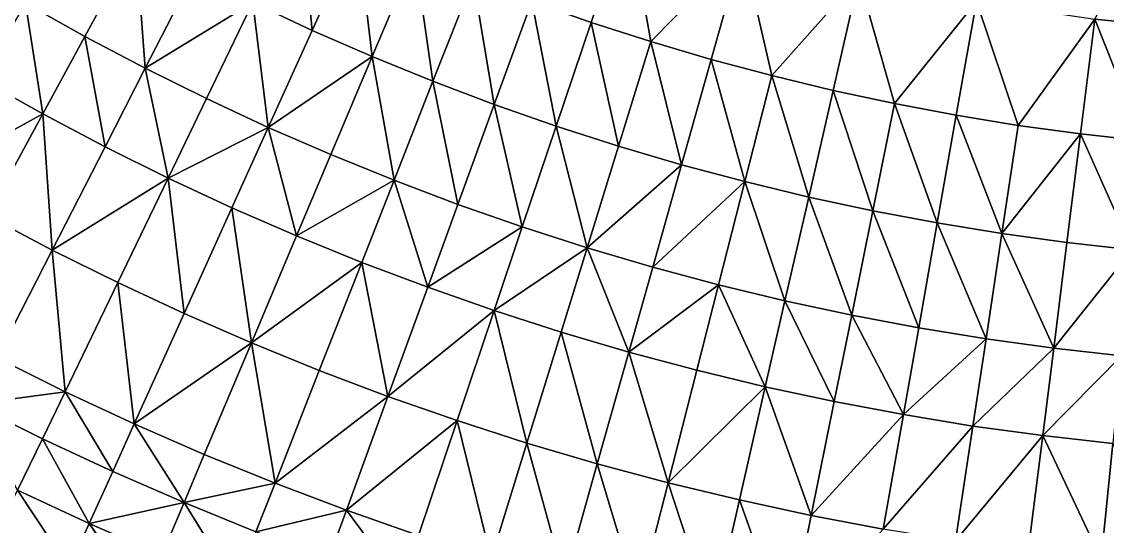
# Model space of a CAD drawing. Header units: millimetres. Extents: x -3750 to 5350, y -3750 to 3750.
# Drawn here: x -1007 to -210, y -2124 to -1753 of the extents above; entities that cross this region are included whole.
import ezdxf

# ---------------------------------------------------------------- set-up
doc = ezdxf.new("R2010")
doc.units = ezdxf.units.MM
doc.header["$MEASUREMENT"] = 0
doc.layers.add('MESH_3D', color=2, linetype='CONTINUOUS')

msp = doc.modelspace()

# ---------------------------------------------------------------- linework, layer by layer
at = {"layer": 'MESH_3D'}
for points in [[(3378.63, -1627.06, 32500), (-2410.45, 2872.67, 32500), (-1955.38, -3199.84, 32500)], [(3378.63, -1627.06, 32500), (-1955.38, -3199.84, 32500), (-1542.33, -3418.15, 32500)], [(3378.63, -1627.06, 32500), (-1542.33, -3418.15, 32500), (-558.91, -3708.12, 32500)], [(3378.63, -1627.06, 32500), (-558.91, -3708.12, 32500), (2550.65, -2748.94, 32500)], [(-131.9, -1760.15, -885.22), (-219.48, -1751.38, -885.22), (-164.29, -1641.8, -939.08)], [(-793.94, -1759.55, -794.3), (-837.56, -1739.21, -794.3), (-802.68, -1666.79, -840.76)], [(-793.94, -1759.55, -794.3), (-802.68, -1666.79, -840.76), (-760.88, -1686.29, -840.76)], [(-562.15, -1673.17, -885.22), (-589.2, -1753.67, -840.76), (-632.74, -1738.43, -840.76)], [(-562.15, -1673.17, -885.22), (-545.3, -1767.81, -840.76), (-589.2, -1753.67, -840.76)], [(-478.06, -1699.11, -885.22), (-545.3, -1767.81, -840.76), (-562.15, -1673.17, -885.22)], [(-749.83, -1778.8, -794.3), (-793.94, -1759.55, -794.3), (-760.88, -1686.29, -840.76)], [(-749.83, -1778.8, -794.3), (-760.88, -1686.29, -840.76), (-718.6, -1704.73, -840.76)], [(-960.61, -1763.97, -744.25), (-1004.29, -1739.47, -744.25), (-923.21, -1695.3, -794.3)], [(-916.33, -1787.37, -744.25), (-960.61, -1763.97, -744.25), (-923.21, -1695.3, -794.3)], [(-916.33, -1787.37, -744.25), (-923.21, -1695.3, -794.3), (-880.66, -1717.79, -794.3)], [(-705.25, -1796.94, -794.3), (-749.83, -1778.8, -794.3), (-718.6, -1704.73, -840.76)], [(-705.25, -1796.94, -794.3), (-718.6, -1704.73, -840.76), (-675.88, -1722.12, -840.76)], [(-478.06, -1699.11, -885.22), (-501.05, -1780.85, -840.76), (-545.3, -1767.81, -840.76)], [(-478.06, -1699.11, -885.22), (-456.5, -1792.79, -840.76), (-501.05, -1780.85, -840.76)], [(-392.77, -1720.83, -885.22), (-456.5, -1792.79, -840.76), (-478.06, -1699.11, -885.22)], [(-1081.13, -1769.19, -698.41), (-1047.34, -1713.9, -744.25), (-1004.29, -1739.47, -744.25)], [(-916.33, -1787.37, -744.25), (-880.66, -1717.79, -794.3), (-837.56, -1739.21, -794.3)], [(-660.23, -1813.96, -794.3), (-705.25, -1796.94, -794.3), (-675.88, -1722.12, -840.76)], [(-660.23, -1813.96, -794.3), (-675.88, -1722.12, -840.76), (-632.74, -1738.43, -840.76)], [(-392.77, -1720.83, -885.22), (-411.66, -1803.62, -840.76), (-456.5, -1792.79, -840.76)], [(-392.77, -1720.83, -885.22), (-366.57, -1813.32, -840.76), (-411.66, -1803.62, -840.76)], [(-306.5, -1738.27, -885.22), (-366.57, -1813.32, -840.76), (-392.77, -1720.83, -885.22)], [(-1036.69, -1795.6, -698.41), (-1081.13, -1769.19, -698.41), (-1004.29, -1739.47, -744.25)], [(-991.6, -1820.88, -698.41), (-1036.69, -1795.6, -698.41), (-1004.29, -1739.47, -744.25)], [(-991.6, -1820.88, -698.41), (-1004.29, -1739.47, -744.25), (-960.61, -1763.97, -744.25)], [(-871.49, -1809.66, -744.25), (-916.33, -1787.37, -744.25), (-837.56, -1739.21, -794.3)], [(-826.1, -1830.82, -744.25), (-871.49, -1809.66, -744.25), (-837.56, -1739.21, -794.3)], [(-826.1, -1830.82, -744.25), (-837.56, -1739.21, -794.3), (-793.94, -1759.55, -794.3)], [(-614.8, -1829.86, -794.3), (-660.23, -1813.96, -794.3), (-632.74, -1738.43, -840.76)], [(-614.8, -1829.86, -794.3), (-632.74, -1738.43, -840.76), (-589.2, -1753.67, -840.76)], [(-306.5, -1738.27, -885.22), (-321.25, -1821.89, -840.76), (-366.57, -1813.32, -840.76)], [(-306.5, -1738.27, -885.22), (-275.73, -1829.34, -840.76), (-321.25, -1821.89, -840.76)], [(-219.48, -1751.38, -885.22), (-275.73, -1829.34, -840.76), (-306.5, -1738.27, -885.22)], [(-219.48, -1751.38, -885.22), (-230.04, -1835.64, -840.76), (-275.73, -1829.34, -840.76)], [(-219.48, -1751.38, -885.22), (-184.2, -1840.81, -840.76), (-230.04, -1835.64, -840.76)], [(-131.9, -1760.15, -885.22), (-184.2, -1840.81, -840.76), (-219.48, -1751.38, -885.22)], [(-826.1, -1830.82, -744.25), (-793.94, -1759.55, -794.3), (-749.83, -1778.8, -794.3)], [(-568.99, -1844.62, -794.3), (-614.8, -1829.86, -794.3), (-589.2, -1753.67, -840.76)], [(-568.99, -1844.62, -794.3), (-589.2, -1753.67, -840.76), (-545.3, -1767.81, -840.76)], [(-945.9, -1845.04, -698.41), (-991.6, -1820.88, -698.41), (-960.61, -1763.97, -744.25)], [(-945.9, -1845.04, -698.41), (-960.61, -1763.97, -744.25), (-916.33, -1787.37, -744.25)], [(-522.82, -1858.23, -794.3), (-568.99, -1844.62, -794.3), (-545.3, -1767.81, -840.76)], [(-522.82, -1858.23, -794.3), (-545.3, -1767.81, -840.76), (-501.05, -1780.85, -840.76)], [(-780.2, -1850.85, -744.25), (-826.1, -1830.82, -744.25), (-749.83, -1778.8, -794.3)], [(-733.81, -1869.73, -744.25), (-780.2, -1850.85, -744.25), (-749.83, -1778.8, -794.3)], [(-733.81, -1869.73, -744.25), (-749.83, -1778.8, -794.3), (-705.25, -1796.94, -794.3)], [(-476.34, -1870.69, -794.3), (-522.82, -1858.23, -794.3), (-501.05, -1780.85, -840.76)], [(-476.34, -1870.69, -794.3), (-501.05, -1780.85, -840.76), (-456.5, -1792.79, -840.76)], [(-899.6, -1868.05, -698.41), (-945.9, -1845.04, -698.41), (-916.33, -1787.37, -744.25)], [(-899.6, -1868.05, -698.41), (-916.33, -1787.37, -744.25), (-871.49, -1809.66, -744.25)], [(-1079.34, -1869.46, -630.5), (-1036.69, -1795.6, -698.41), (-991.6, -1820.88, -698.41)], [(-686.97, -1887.44, -744.25), (-733.81, -1869.73, -744.25), (-705.25, -1796.94, -794.3)], [(-686.97, -1887.44, -744.25), (-705.25, -1796.94, -794.3), (-660.23, -1813.96, -794.3)], [(-429.55, -1881.98, -794.3), (-476.34, -1870.69, -794.3), (-456.5, -1792.79, -840.76)], [(-429.55, -1881.98, -794.3), (-456.5, -1792.79, -840.76), (-411.66, -1803.62, -840.76)], [(-382.5, -1892.1, -794.3), (-429.55, -1881.98, -794.3), (-411.66, -1803.62, -840.76)], [(-382.5, -1892.1, -794.3), (-411.66, -1803.62, -840.76), (-366.57, -1813.32, -840.76)], [(-899.6, -1868.05, -698.41), (-871.49, -1809.66, -744.25), (-826.1, -1830.82, -744.25)], [(-639.7, -1903.98, -744.25), (-686.97, -1887.44, -744.25), (-660.23, -1813.96, -794.3)], [(-639.7, -1903.98, -744.25), (-660.23, -1813.96, -794.3), (-614.8, -1829.86, -794.3)], [(-335.21, -1901.05, -794.3), (-382.5, -1892.1, -794.3), (-366.57, -1813.32, -840.76)], [(-335.21, -1901.05, -794.3), (-366.57, -1813.32, -840.76), (-321.25, -1821.89, -840.76)], [(-1032.39, -1895.79, -630.5), (-1079.34, -1869.46, -630.5), (-991.6, -1820.88, -698.41)], [(-984.81, -1920.94, -630.5), (-1032.39, -1895.79, -630.5), (-991.6, -1820.88, -698.41)], [(-984.81, -1920.94, -630.5), (-991.6, -1820.88, -698.41), (-945.9, -1845.04, -698.41)], [(-287.71, -1908.82, -794.3), (-335.21, -1901.05, -794.3), (-321.25, -1821.89, -840.76)], [(-287.71, -1908.82, -794.3), (-321.25, -1821.89, -840.76), (-275.73, -1829.34, -840.76)], [(-852.75, -1889.89, -698.41), (-899.6, -1868.05, -698.41), (-826.1, -1830.82, -744.25)], [(-805.37, -1910.57, -698.41), (-852.75, -1889.89, -698.41), (-826.1, -1830.82, -744.25)], [(-805.37, -1910.57, -698.41), (-826.1, -1830.82, -744.25), (-780.2, -1850.85, -744.25)], [(-592.04, -1919.34, -744.25), (-639.7, -1903.98, -744.25), (-614.8, -1829.86, -794.3)], [(-592.04, -1919.34, -744.25), (-614.8, -1829.86, -794.3), (-568.99, -1844.62, -794.3)], [(-287.71, -1908.82, -794.3), (-275.73, -1829.34, -840.76), (-230.04, -1835.64, -840.76)], [(-240.03, -1915.4, -794.3), (-287.71, -1908.82, -794.3), (-230.04, -1835.64, -840.76)], [(-192.2, -1920.79, -794.3), (-240.03, -1915.4, -794.3), (-230.04, -1835.64, -840.76)], [(-192.2, -1920.79, -794.3), (-230.04, -1835.64, -840.76), (-184.2, -1840.81, -840.76)], [(-984.81, -1920.94, -630.5), (-945.9, -1845.04, -698.41), (-899.6, -1868.05, -698.41)], [(-592.04, -1919.34, -744.25), (-568.99, -1844.62, -794.3), (-522.82, -1858.23, -794.3)], [(-805.37, -1910.57, -698.41), (-780.2, -1850.85, -744.25), (-733.81, -1869.73, -744.25)], [(-544, -1933.5, -744.25), (-592.04, -1919.34, -744.25), (-522.82, -1858.23, -794.3)], [(-544, -1933.5, -744.25), (-522.82, -1858.23, -794.3), (-476.34, -1870.69, -794.3)], [(-936.61, -1944.9, -630.5), (-984.81, -1920.94, -630.5), (-899.6, -1868.05, -698.41)], [(-887.83, -1967.64, -630.5), (-936.61, -1944.9, -630.5), (-899.6, -1868.05, -698.41)], [(-887.83, -1967.64, -630.5), (-899.6, -1868.05, -698.41), (-852.75, -1889.89, -698.41)], [(-757.49, -1930.05, -698.41), (-805.37, -1910.57, -698.41), (-733.81, -1869.73, -744.25)], [(-709.14, -1948.34, -698.41), (-757.49, -1930.05, -698.41), (-733.81, -1869.73, -744.25)], [(-709.14, -1948.34, -698.41), (-733.81, -1869.73, -744.25), (-686.97, -1887.44, -744.25)], [(-495.63, -1946.46, -744.25), (-544, -1933.5, -744.25), (-476.34, -1870.69, -794.3)], [(-446.95, -1958.21, -744.25), (-495.63, -1946.46, -744.25), (-476.34, -1870.69, -794.3)], [(-446.95, -1958.21, -744.25), (-476.34, -1870.69, -794.3), (-429.55, -1881.98, -794.3)], [(-709.14, -1948.34, -698.41), (-686.97, -1887.44, -744.25), (-639.7, -1903.98, -744.25)], [(-397.99, -1968.75, -744.25), (-446.95, -1958.21, -744.25), (-429.55, -1881.98, -794.3)], [(-397.99, -1968.75, -744.25), (-429.55, -1881.98, -794.3), (-382.5, -1892.1, -794.3)], [(-1025.39, -2000.1, -547.31), (-1032.39, -1895.79, -630.5), (-984.81, -1920.94, -630.5)], [(-838.5, -1989.16, -630.5), (-887.83, -1967.64, -630.5), (-852.75, -1889.89, -698.41)], [(-838.5, -1989.16, -630.5), (-852.75, -1889.89, -698.41), (-805.37, -1910.57, -698.41)], [(-348.78, -1978.06, -744.25), (-397.99, -1968.75, -744.25), (-382.5, -1892.1, -794.3)], [(-348.78, -1978.06, -744.25), (-382.5, -1892.1, -794.3), (-335.21, -1901.05, -794.3)], [(-299.36, -1986.14, -744.25), (-348.78, -1978.06, -744.25), (-335.21, -1901.05, -794.3)], [(-299.36, -1986.14, -744.25), (-335.21, -1901.05, -794.3), (-287.71, -1908.82, -794.3)], [(-838.5, -1989.16, -630.5), (-805.37, -1910.57, -698.41), (-757.49, -1930.05, -698.41)], [(-660.34, -1965.41, -698.41), (-709.14, -1948.34, -698.41), (-639.7, -1903.98, -744.25)], [(-660.34, -1965.41, -698.41), (-639.7, -1903.98, -744.25), (-592.04, -1919.34, -744.25)], [(-249.75, -1992.98, -744.25), (-299.36, -1986.14, -744.25), (-287.71, -1908.82, -794.3)], [(-249.75, -1992.98, -744.25), (-287.71, -1908.82, -794.3), (-240.03, -1915.4, -794.3)], [(-611.14, -1981.26, -698.41), (-660.34, -1965.41, -698.41), (-592.04, -1919.34, -744.25)], [(-561.55, -1995.88, -698.41), (-611.14, -1981.26, -698.41), (-592.04, -1919.34, -744.25)], [(-561.55, -1995.88, -698.41), (-592.04, -1919.34, -744.25), (-544, -1933.5, -744.25)], [(-249.75, -1992.98, -744.25), (-240.03, -1915.4, -794.3), (-192.2, -1920.79, -794.3)], [(-975.21, -2025.04, -547.31), (-1025.39, -2000.1, -547.31), (-984.81, -1920.94, -630.5)], [(-975.21, -2025.04, -547.31), (-984.81, -1920.94, -630.5), (-936.61, -1944.9, -630.5)], [(-199.99, -1998.59, -744.25), (-249.75, -1992.98, -744.25), (-192.2, -1920.79, -794.3)], [(-788.65, -2009.45, -630.5), (-838.5, -1989.16, -630.5), (-757.49, -1930.05, -698.41)], [(-738.31, -2028.49, -630.5), (-788.65, -2009.45, -630.5), (-757.49, -1930.05, -698.41)], [(-738.31, -2028.49, -630.5), (-757.49, -1930.05, -698.41), (-709.14, -1948.34, -698.41)], [(-561.55, -1995.88, -698.41), (-544, -1933.5, -744.25), (-495.63, -1946.46, -744.25)], [(-924.42, -2048.72, -547.31), (-975.21, -2025.04, -547.31), (-936.61, -1944.9, -630.5)], [(-924.42, -2048.72, -547.31), (-936.61, -1944.9, -630.5), (-887.83, -1967.64, -630.5)], [(-738.31, -2028.49, -630.5), (-709.14, -1948.34, -698.41), (-660.34, -1965.41, -698.41)], [(-511.62, -2009.26, -698.41), (-561.55, -1995.88, -698.41), (-495.63, -1946.46, -744.25)], [(-461.37, -2021.39, -698.41), (-511.62, -2009.26, -698.41), (-495.63, -1946.46, -744.25)], [(-461.37, -2021.39, -698.41), (-495.63, -1946.46, -744.25), (-446.95, -1958.21, -744.25)], [(-410.83, -2032.27, -698.41), (-461.37, -2021.39, -698.41), (-446.95, -1958.21, -744.25)], [(-410.83, -2032.27, -698.41), (-446.95, -1958.21, -744.25), (-397.99, -1968.75, -744.25)], [(-687.51, -2046.26, -630.5), (-738.31, -2028.49, -630.5), (-660.34, -1965.41, -698.41)], [(-636.28, -2062.77, -630.5), (-687.51, -2046.26, -630.5), (-660.34, -1965.41, -698.41)], [(-636.28, -2062.77, -630.5), (-660.34, -1965.41, -698.41), (-611.14, -1981.26, -698.41)], [(-924.42, -2048.72, -547.31), (-887.83, -1967.64, -630.5), (-838.5, -1989.16, -630.5)], [(-360.04, -2041.88, -698.41), (-410.83, -2032.27, -698.41), (-397.99, -1968.75, -744.25)], [(-360.04, -2041.88, -698.41), (-397.99, -1968.75, -744.25), (-348.78, -1978.06, -744.25)], [(-584.66, -2077.99, -630.5), (-636.28, -2062.77, -630.5), (-611.14, -1981.26, -698.41)], [(-584.66, -2077.99, -630.5), (-611.14, -1981.26, -698.41), (-561.55, -1995.88, -698.41)], [(-360.04, -2041.88, -698.41), (-348.78, -1978.06, -744.25), (-299.36, -1986.14, -744.25)], [(-873.06, -2071.13, -547.31), (-924.42, -2048.72, -547.31), (-838.5, -1989.16, -630.5)], [(-821.15, -2092.25, -547.31), (-873.06, -2071.13, -547.31), (-838.5, -1989.16, -630.5)], [(-821.15, -2092.25, -547.31), (-838.5, -1989.16, -630.5), (-788.65, -2009.45, -630.5)], [(-309.02, -2050.22, -698.41), (-360.04, -2041.88, -698.41), (-299.36, -1986.14, -744.25)], [(-309.02, -2050.22, -698.41), (-299.36, -1986.14, -744.25), (-249.75, -1992.98, -744.25)], [(-532.67, -2091.92, -630.5), (-584.66, -2077.99, -630.5), (-561.55, -1995.88, -698.41)], [(-532.67, -2091.92, -630.5), (-561.55, -1995.88, -698.41), (-511.62, -2009.26, -698.41)], [(-257.81, -2057.28, -698.41), (-309.02, -2050.22, -698.41), (-249.75, -1992.98, -744.25)], [(-257.81, -2057.28, -698.41), (-249.75, -1992.98, -744.25), (-199.99, -1998.59, -744.25)], [(-206.44, -2063.07, -698.41), (-257.81, -2057.28, -698.41), (-199.99, -1998.59, -744.25)], [(-1042.87, -2034.2, -506.08), (-1025.39, -2000.1, -547.31), (-975.21, -2025.04, -547.31)], [(-821.15, -2092.25, -547.31), (-788.65, -2009.45, -630.5), (-738.31, -2028.49, -630.5)], [(-532.67, -2091.92, -630.5), (-511.62, -2009.26, -698.41), (-461.37, -2021.39, -698.41)], [(-480.35, -2104.55, -630.5), (-532.67, -2091.92, -630.5), (-461.37, -2021.39, -698.41)], [(-427.73, -2115.87, -630.5), (-480.35, -2104.55, -630.5), (-461.37, -2021.39, -698.41)], [(-427.73, -2115.87, -630.5), (-461.37, -2021.39, -698.41), (-410.83, -2032.27, -698.41)], [(-991.83, -2059.56, -506.08), (-1042.87, -2034.2, -506.08), (-975.21, -2025.04, -547.31)], [(-940.18, -2083.65, -506.08), (-991.83, -2059.56, -506.08), (-975.21, -2025.04, -547.31)], [(-940.18, -2083.65, -506.08), (-975.21, -2025.04, -547.31), (-924.42, -2048.72, -547.31)], [(-768.73, -2112.08, -547.31), (-821.15, -2092.25, -547.31), (-738.31, -2028.49, -630.5)], [(-768.73, -2112.08, -547.31), (-738.31, -2028.49, -630.5), (-687.51, -2046.26, -630.5)], [(-1010.06, -2097.4, -455.71), (-1042.87, -2034.2, -506.08), (-991.83, -2059.56, -506.08)], [(-427.73, -2115.87, -630.5), (-410.83, -2032.27, -698.41), (-360.04, -2041.88, -698.41)], [(-715.84, -2130.58, -547.31), (-768.73, -2112.08, -547.31), (-687.51, -2046.26, -630.5)], [(-662.5, -2147.77, -547.31), (-715.84, -2130.58, -547.31), (-687.51, -2046.26, -630.5)], [(-662.5, -2147.77, -547.31), (-687.51, -2046.26, -630.5), (-636.28, -2062.77, -630.5)], [(-374.85, -2125.88, -630.5), (-427.73, -2115.87, -630.5), (-360.04, -2041.88, -698.41)], [(-374.85, -2125.88, -630.5), (-360.04, -2041.88, -698.41), (-309.02, -2050.22, -698.41)], [(-887.94, -2106.44, -506.08), (-940.18, -2083.65, -506.08), (-924.42, -2048.72, -547.31)], [(-887.94, -2106.44, -506.08), (-924.42, -2048.72, -547.31), (-873.06, -2071.13, -547.31)], [(-321.73, -2134.56, -630.5), (-374.85, -2125.88, -630.5), (-309.02, -2050.22, -698.41)], [(-321.73, -2134.56, -630.5), (-309.02, -2050.22, -698.41), (-257.81, -2057.28, -698.41)], [(-957.45, -2121.93, -455.71), (-1010.06, -2097.4, -455.71), (-991.83, -2059.56, -506.08)], [(-957.45, -2121.93, -455.71), (-991.83, -2059.56, -506.08), (-940.18, -2083.65, -506.08)], [(-608.75, -2163.62, -547.31), (-662.5, -2147.77, -547.31), (-636.28, -2062.77, -630.5)], [(-608.75, -2163.62, -547.31), (-636.28, -2062.77, -630.5), (-584.66, -2077.99, -630.5)], [(-268.42, -2141.92, -630.5), (-321.73, -2134.56, -630.5), (-257.81, -2057.28, -698.41)], [(-214.93, -2147.94, -630.5), (-268.42, -2141.92, -630.5), (-257.81, -2057.28, -698.41)], [(-214.93, -2147.94, -630.5), (-257.81, -2057.28, -698.41), (-206.44, -2063.07, -698.41)], [(-161.32, -2152.64, -630.5), (-214.93, -2147.94, -630.5), (-206.44, -2063.07, -698.41)], [(-887.94, -2106.44, -506.08), (-873.06, -2071.13, -547.31), (-821.15, -2092.25, -547.31)], [(-554.62, -2178.12, -547.31), (-608.75, -2163.62, -547.31), (-584.66, -2077.99, -630.5)], [(-554.62, -2178.12, -547.31), (-584.66, -2077.99, -630.5), (-532.67, -2091.92, -630.5)], [(-957.45, -2121.93, -455.71), (-940.18, -2083.65, -506.08), (-887.94, -2106.44, -506.08)], [(-835.15, -2127.92, -506.08), (-887.94, -2106.44, -506.08), (-821.15, -2092.25, -547.31)], [(-835.15, -2127.92, -506.08), (-821.15, -2092.25, -547.31), (-768.73, -2112.08, -547.31)], [(-500.14, -2191.27, -547.31), (-554.62, -2178.12, -547.31), (-532.67, -2091.92, -630.5)], [(-500.14, -2191.27, -547.31), (-532.67, -2091.92, -630.5), (-480.35, -2104.55, -630.5)], [(-972.25, -2154.73, -406.77), (-1025.67, -2129.82, -406.77), (-1010.06, -2097.4, -455.71)], [(-972.25, -2154.73, -406.77), (-1010.06, -2097.4, -455.71), (-957.45, -2121.93, -455.71)], [(-904.25, -2145.14, -455.71), (-957.45, -2121.93, -455.71), (-887.94, -2106.44, -506.08)], [(-850.49, -2167.02, -455.71), (-904.25, -2145.14, -455.71), (-887.94, -2106.44, -506.08)], [(-850.49, -2167.02, -455.71), (-887.94, -2106.44, -506.08), (-835.15, -2127.92, -506.08)], [(-445.36, -2203.06, -547.31), (-500.14, -2191.27, -547.31), (-480.35, -2104.55, -630.5)], [(-445.36, -2203.06, -547.31), (-480.35, -2104.55, -630.5), (-427.73, -2115.87, -630.5)], [(-781.84, -2148.08, -506.08), (-835.15, -2127.92, -506.08), (-768.73, -2112.08, -547.31)], [(-728.04, -2166.91, -506.08), (-781.84, -2148.08, -506.08), (-768.73, -2112.08, -547.31)], [(-728.04, -2166.91, -506.08), (-768.73, -2112.08, -547.31), (-715.84, -2130.58, -547.31)], [(-445.36, -2203.06, -547.31), (-427.73, -2115.87, -630.5), (-374.85, -2125.88, -630.5)], [(-918.23, -2178.3, -406.77), (-972.25, -2154.73, -406.77), (-957.45, -2121.93, -455.71)], [(-918.23, -2178.3, -406.77), (-957.45, -2121.93, -455.71), (-904.25, -2145.14, -455.71)]]:
    msp.add_3dface(points, dxfattribs=at)

doc.saveas('drawing.dxf')
